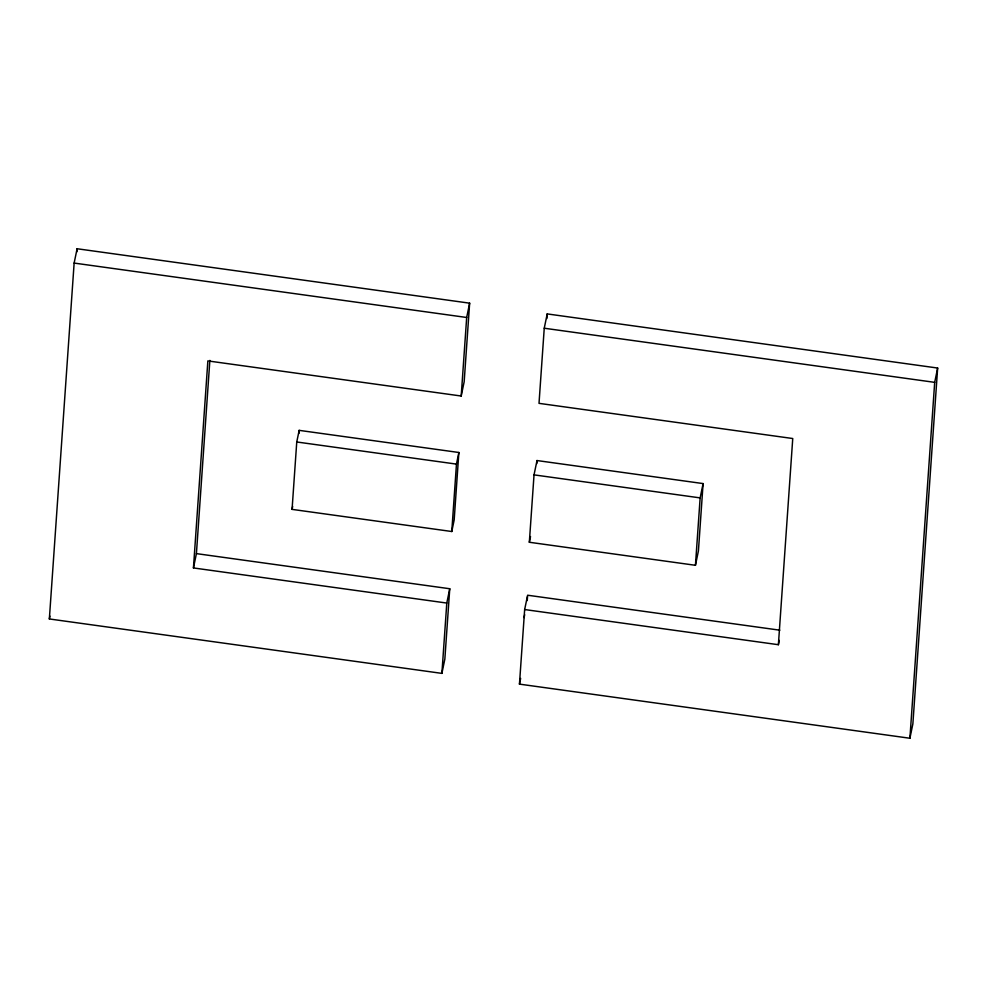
<?xml version="1.0" encoding="UTF-8"?>
<svg xmlns="http://www.w3.org/2000/svg" width="987" height="987" viewBox="0 0 987 987"><rect width="100%" height="100%" fill="white"/><g stroke="black" fill="none" stroke-linecap="round" stroke-linejoin="round"><path stroke-width="1.48" d="M49.35 618.96L74.136 263.073L77.097 248.749L469.639 303.169L464.174 381.71L461.2 396.021L207.862 360.909L193.44 567.944L446.79 603.057L441.892 673.381L49.35 618.96L49.942 616.098M76.887 251.821L77.097 248.749M193.44 567.944L196.413 553.621L209.861 360.391M292.066 509.378L296.754 441.979L299.16 430.357L458.869 452.49L454.18 519.89L451.775 531.512L292.066 509.378L292.67 506.467M298.95 433.416L299.16 430.357M451.775 531.512L456.463 464.112L458.869 452.49M461.2 396.021L466.678 317.481L469.639 303.169M196.413 553.621L449.751 588.745L444.853 659.057L441.892 673.381M524.652 609.547L778.385 644.708L792.746 438.524L539.013 403.35L544.244 328.227L547.205 313.915L937.65 368.04L912.864 723.927L909.903 738.251L519.458 684.127L524.652 609.547L527.626 595.223L779.829 630.187M529.34 542.258L534.029 474.87L537.002 460.547L703.102 483.581L698.414 550.968L695.44 565.292L529.34 542.258L530.525 536.533M527.243 600.589L527.527 596.567M536.792 463.619L537.002 460.547M546.897 318.517L547.205 313.915M695.44 565.292L700.141 497.892L703.102 483.581M909.903 738.251L934.689 382.351L937.65 368.04M446.79 603.057L449.751 588.745M524.097 617.591L524.689 614.728M519.458 684.127L520.642 678.402M778.385 644.708L779.274 640.415M74.136 263.073L466.678 317.481M544.244 328.227L934.689 382.351M296.754 441.979L456.463 464.112M534.029 474.87L700.141 497.892"/></g></svg>
